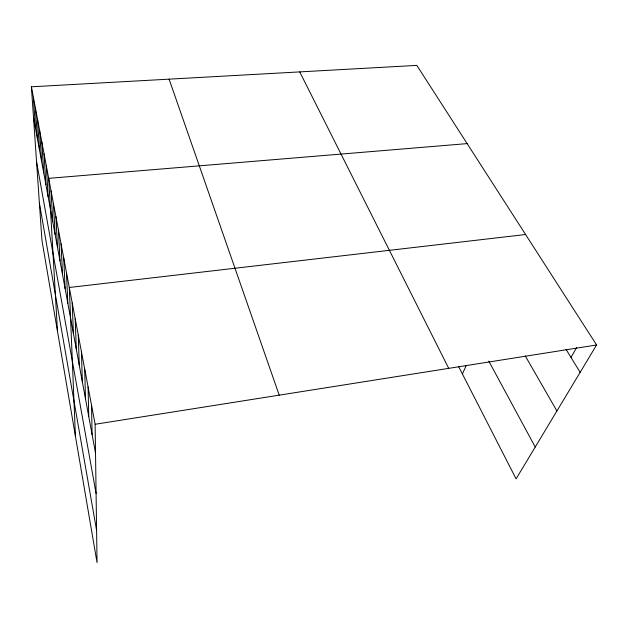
<?xml version="1.0" encoding="UTF-8"?>
<svg xmlns="http://www.w3.org/2000/svg" width="628" height="628" viewBox="0 0 628 628"><rect width="100%" height="100%" fill="white"/><g stroke="black" fill="none" stroke-linecap="round" stroke-linejoin="round"><path stroke-width="0.94" d="M462.396 373.966L466.078 365.841M570.978 357.395L576.763 347.386M31.4 86.805L95.134 424.269L97.042 562.61L41.966 240.5L31.4 86.805L416.843 65.391L596.6 344.968L516.09 478.866L458.479 366.312M95.134 424.269L596.6 344.968M525.581 234.519L69.3 287.483L75.423 436.177M467.146 143.616L48.686 178.344L57.493 331.325M566.009 349.301L580.146 372.333M525.251 355.903L556.91 410.979M488.788 361.116L535.229 447.034M299.721 71.898L448.714 368.353M169.089 79.152L279.217 395.161M33.52 117.601L95.527 453.188M36.542 161.624L96.084 493.467M39.407 203.268L96.594 530.44M33.378 97.293L35.466 128.136M35.411 108.032L37.46 138.929M39.619 130.31L41.589 161.278M37.484 119.037L39.501 149.966M41.801 141.865L43.732 172.865M44.039 153.719L45.922 184.726M46.331 165.878L48.168 196.894M51.033 190.771L52.768 221.77M53.443 203.511L55.115 234.487M55.908 216.589L57.525 247.534M58.443 230.013L59.998 260.91M61.049 243.797L62.533 274.64M63.726 257.959L65.139 288.723M66.474 272.521L67.816 303.191M72.204 302.877L73.382 333.319M75.195 318.71L76.278 349.011M78.272 335.014L79.261 365.143M81.444 351.798L82.331 381.746M84.709 369.099L85.487 398.827M88.077 386.919L88.736 416.411M91.547 405.303L92.081 434.529"/></g></svg>
